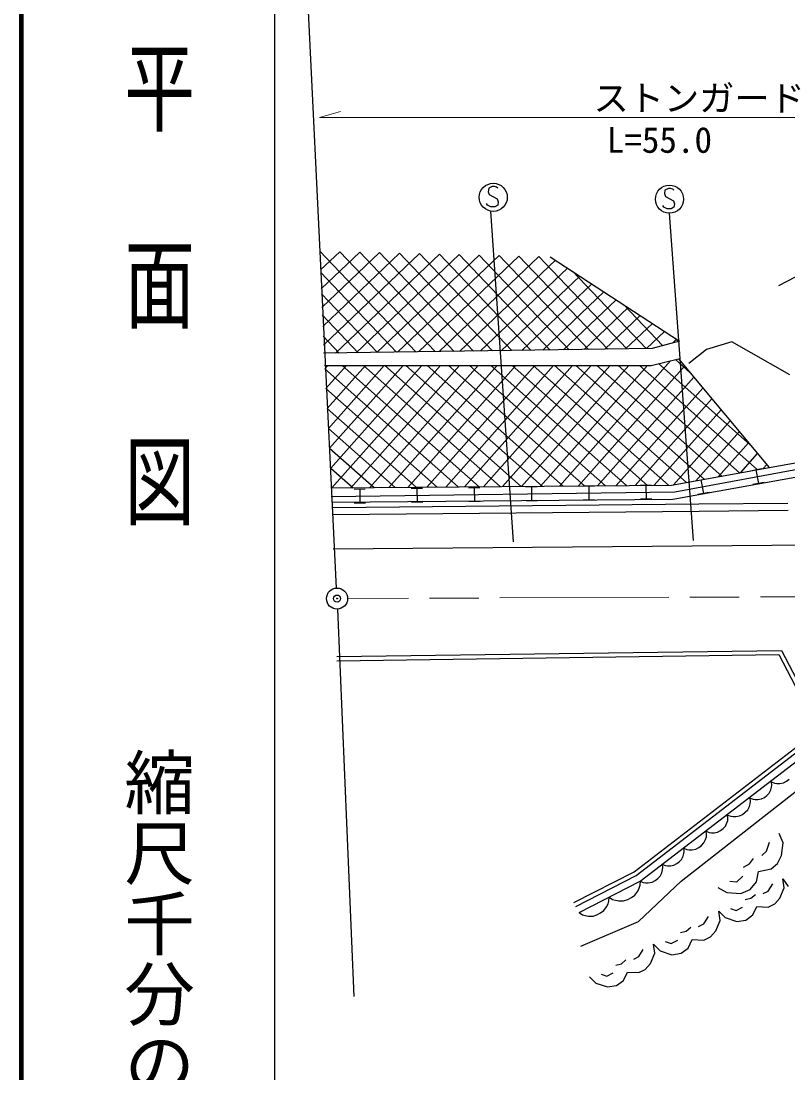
# Model space of a CAD drawing. Units: millimetres, scale not verified. Extents: x 40000 to 680000, y 20000 to 380000.
# Drawn here: x 40000 to 94466, y 267868 to 342583 of the extents above; entities that cross this region are included whole.
import ezdxf
from ezdxf.enums import TextEntityAlignment as Align

# ---------------------------------------------------------------- set-up
doc = ezdxf.new("R2010")
doc.units = ezdxf.units.MM
doc.header["$LTSCALE"] = 1000
doc.header["$PDMODE"] = 32
doc.header["$PDSIZE"] = 500
doc.linetypes.add('CHAIN', pattern=[18.5, 12, -1.5, 3.5, -1.5])
for name, color, linetype, lineweight in [('M-BGD', 7, 'Continuous', 25), ('M-BGD-EXST', 7, 'Continuous', 25), ('M-BMK', 2, 'CHAIN', 13), ('M-BMK-OTRS', 5, 'Continuous', 25), ('M-BMK-SRVR', 3, 'Continuous', 25), ('M-STR-HTXT', 7, 'Continuous', 13), ('M-STR-STRC', 7, 'Continuous', 25), ('M-TTL', 2, 'Continuous', 140), ('M-TTL-BAND', 7, 'Continuous', 25)]:
    doc.layers.add(name, color=color, linetype=linetype, lineweight=lineweight)
doc.layers.add('M-OTRS', color=6, linetype='Continuous')
doc.styles.add('@ＭＳ ゴシック', font='')
doc.styles.add('ＭＳ ゴシック', font='')
doc.styles.get('@ＭＳ ゴシック').set_extended_font_data('@MS Gothic')
doc.styles.get('ＭＳ ゴシック').set_extended_font_data('MS Gothic')

msp = doc.modelspace()

# ---------------------------------------------------------------- linework, layer by layer
at = {"layer": 'M-BGD'}
for p, q in [((61226, 326234), (68039, 319081)), ((62640, 326200), (61275, 324900)), ((64054, 326165), (61324, 323566)), ((65468, 326131), (61373, 322231)), ((66881, 326096), (61422, 320897)), ((68295, 326062), (61471, 319563)), ((69709, 326028), (62330, 319000)), ((62640, 326200), (69401, 319101)), ((71123, 325993), (63802, 319021)), ((64054, 326165), (70764, 319120)), ((72537, 325959), (65274, 319042)), ((65468, 326131), (72126, 319139)), ((73950, 325924), (66746, 319063)), ((66881, 326096), (73489, 319159)), ((75364, 325890), (68218, 319084)), ((68295, 326062), (74851, 319178)), ((76778, 325855), (69690, 319105)), ((69709, 326028), (76214, 319198)), ((71123, 325993), (77576, 319217)), ((72537, 325959), (78939, 319236)), ((73950, 325924), (80301, 319256)), ((75364, 325890), (81664, 319275)), ((76778, 325855), (83026, 319295)), ((77581, 325835), (86755, 319852)), ((77953, 325593), (71162, 319126)), ((78813, 325032), (72634, 319147)), ((96644, 325270), (93802, 323775)), ((61282, 324726), (66676, 319062)), ((79674, 324470), (74106, 319168)), ((79156, 324808), (84389, 319314)), ((80535, 323909), (75578, 319189)), ((61337, 323218), (65314, 319042)), ((81395, 323348), (77050, 319210)), ((82256, 322786), (78522, 319230)), ((83117, 322225), (79994, 319251)), ((82801, 322431), (85569, 319525)), ((61392, 321710), (63951, 319023)), ((83977, 321664), (81466, 319272)), ((84838, 321103), (82938, 319293)), ((85698, 320541), (84410, 319314)), ((61448, 320202), (62589, 319004)), ((86755, 319852), (84827, 319320)), ((86559, 319980), (86290, 319724)), ((86446, 320054), (86662, 319827)), ((90478, 319786), (88683, 319254)), ((94600, 317459), (90478, 319786)), ((84827, 319320), (61492, 318988)), ((88683, 319254), (87420, 318257)), ((78237, 309550), (86131, 318454)), ((84761, 318124), (86689, 318589)), ((86468, 318536), (87489, 317631)), ((86689, 318589), (93127, 310876)), ((61559, 318124), (84761, 318124)), ((61573, 317887), (61782, 318124)), ((61573, 317887), (71044, 309491)), ((61658, 316476), (63119, 318124)), ((61743, 315064), (64455, 318124)), ((61828, 313652), (65792, 318124)), ((61912, 312241), (67128, 318124)), ((61997, 310829), (68464, 318124)), ((62082, 309417), (69801, 318124)), ((62814, 318124), (72537, 309504)), ((63428, 309428), (71137, 318124)), ((64321, 318124), (74031, 309516)), ((64775, 309440), (72474, 318124)), ((65829, 318124), (75524, 309528)), ((66121, 309451), (73810, 318124)), ((67336, 318124), (77018, 309540)), ((67467, 309462), (75146, 318124)), ((68813, 309473), (76483, 318124)), ((68843, 318124), (78511, 309553)), ((70160, 309484), (77819, 318124)), ((70351, 318124), (80005, 309565)), ((71506, 309495), (79156, 318124)), ((71858, 318124), (81498, 309577)), ((72852, 309506), (80492, 318124)), ((73366, 318124), (82992, 309590)), ((74198, 309517), (81828, 318124)), ((74873, 318124), (84485, 309602)), ((75545, 309528), (83165, 318124)), ((76381, 318124), (85979, 309614)), ((76891, 309539), (84501, 318124)), ((77888, 318124), (87265, 309811)), ((79395, 318124), (88516, 310038)), ((79583, 309562), (87124, 318067)), ((80903, 318124), (89767, 310265)), ((82410, 318124), (91018, 310493)), ((83918, 318124), (92269, 310720)), ((85283, 318250), (91781, 312489)), ((80929, 309573), (87772, 317291)), ((61658, 316476), (69550, 309479)), ((82276, 309584), (88420, 316515)), ((83622, 309595), (89068, 315738)), ((61743, 315064), (68056, 309467)), ((84968, 309606), (89716, 314962)), ((86336, 309642), (90365, 314186)), ((61828, 313652), (66563, 309454)), ((86195, 309616), (105969, 313211)), ((87929, 309931), (91013, 313409)), ((86423, 309149), (105968, 312739)), ((89523, 310221), (91661, 312633)), ((61912, 312241), (65069, 309442)), ((86290, 308617), (106035, 312207)), ((91116, 310511), (92309, 311856)), ((61997, 310829), (63576, 309430)), ((92709, 310800), (92957, 311080)), ((87894, 309927), (88680, 310072)), ((91803, 310645), (92589, 310790)), ((92196, 310717), (92377, 309734)), ((62082, 309417), (86195, 309616)), ((63650, 309338), (64450, 309349)), ((64050, 309344), (64064, 308344)), ((67717, 309394), (68517, 309405)), ((68117, 309399), (68130, 308399)), ((71783, 309449), (72583, 309460)), ((72183, 309455), (72197, 308455)), ((75850, 309505), (76650, 309515)), ((76250, 309510), (76263, 308510)), ((79916, 309560), (80716, 309571)), ((80316, 309565), (80330, 308566)), ((83983, 309615), (84783, 309626)), ((84383, 309621), (84396, 308621)), ((88287, 309999), (88468, 309016)), ((92770, 309806), (91983, 309662)), ((62024, 308816), (86423, 309149)), ((62090, 308417), (86290, 308617)), ((84796, 308626), (83996, 308615)), ((88861, 309088), (88074, 308944)), ((62147, 308037), (88148, 308281)), ((64464, 308349), (63664, 308338)), ((68530, 308405), (67731, 308394)), ((72597, 308460), (71797, 308449)), ((76663, 308516), (75863, 308505)), ((80730, 308571), (79930, 308560)), ((88148, 308281), (94466, 308348)), ((88153, 307781), (94471, 307848)), ((62151, 307537), (88153, 307781)), ((62417, 297444), (93996, 297884)), ((62421, 297144), (93815, 297581)), ((93815, 297581), (96612, 292211)), ((93996, 297884), (96854, 292396)), ((86893, 281493), (103015, 294129)), ((83533, 282158), (96768, 292331)), ((83694, 281903), (96949, 292091)), ((83962, 281479), (97251, 291692)), ((93318, 288316), (93294, 288537)), ((93294, 288537), (93510, 288450)), ((93510, 288450), (93678, 288426)), ((93678, 288426), (93878, 288427)), ((93878, 288427), (94142, 288476)), ((94142, 288476), (94358, 288589)), ((94358, 288589), (94549, 288734)), ((92971, 287578), (93130, 287746)), ((93130, 287746), (93243, 287974)), ((93243, 287974), (93295, 288157)), ((93295, 288157), (93318, 288316)), ((91725, 286798), (91780, 286991)), ((91803, 287159), (91778, 287391)), ((91778, 287391), (91984, 287308)), ((91780, 286991), (91803, 287159)), ((91984, 287308), (92144, 287286)), ((92144, 287286), (92334, 287286)), ((92334, 287286), (92584, 287333)), ((92584, 287333), (92789, 287440)), ((92789, 287440), (92971, 287578)), ((90207, 285964), (90183, 286184)), ((90183, 286184), (90400, 286097)), ((91032, 286124), (91247, 286236)), ((91247, 286236), (91439, 286381)), ((91439, 286381), (91606, 286558)), ((91606, 286558), (91725, 286798)), ((90019, 285393), (90132, 285622)), ((90132, 285622), (90185, 285804)), ((90185, 285804), (90207, 285964)), ((90400, 286097), (90568, 286074)), ((90568, 286074), (90768, 286075)), ((90768, 286075), (91032, 286124)), ((88693, 284806), (88668, 285038)), ((88668, 285038), (88874, 284955)), ((88670, 284638), (88693, 284806)), ((88874, 284955), (89033, 284933)), ((89033, 284933), (89223, 284934)), ((89223, 284934), (89474, 284980)), ((89474, 284980), (89679, 285088)), ((89679, 285088), (89860, 285225)), ((89860, 285225), (90019, 285393)), ((94137, 284204), (93851, 284879)), ((88137, 283884), (88328, 284029)), ((88328, 284029), (88495, 284205)), ((88495, 284205), (88614, 284446)), ((88614, 284446), (88670, 284638)), ((92949, 283622), (93154, 284266)), ((93997, 283309), (94137, 284204)), ((86909, 283040), (87022, 283269)), ((87022, 283269), (87074, 283452)), ((87097, 283611), (87073, 283832)), ((87073, 283832), (87289, 283744)), ((87074, 283452), (87097, 283611)), ((87289, 283744), (87457, 283721)), ((87457, 283721), (87657, 283722)), ((87657, 283722), (87921, 283771)), ((87921, 283771), (88137, 283884)), ((92600, 283315), (92949, 283622)), ((93715, 282751), (93997, 283309)), ((85582, 282453), (85557, 282685)), ((85557, 282685), (85763, 282603)), ((85559, 282285), (85582, 282453)), ((85763, 282603), (85923, 282580)), ((85923, 282580), (86113, 282581)), ((86113, 282581), (86363, 282628)), ((86363, 282628), (86568, 282735)), ((86568, 282735), (86750, 282873)), ((86750, 282873), (86909, 283040)), ((91315, 282493), (91740, 282713)), ((91740, 282713), (92012, 283106)), ((93280, 282368), (93715, 282751)), ((79266, 279970), (83533, 282158)), ((79403, 279703), (83694, 281903)), ((85026, 281531), (85218, 281676)), ((85218, 281676), (85385, 281853)), ((85385, 281853), (85504, 282093)), ((85504, 282093), (85559, 282285)), ((90838, 281455), (91273, 281839)), ((92235, 281448), (92364, 282180)), ((92364, 282180), (93280, 282368)), ((79632, 279258), (83962, 281479)), ((83798, 280776), (83907, 281001)), ((83843, 278617), (86893, 281493)), ((83907, 281001), (83972, 281203)), ((83962, 281479), (84179, 281392)), ((83972, 281203), (83992, 281494)), ((84179, 281392), (84347, 281368)), ((84347, 281368), (84547, 281369)), ((84547, 281369), (84811, 281418)), ((84811, 281418), (85026, 281531)), ((89497, 281048), (90131, 280679)), ((90347, 281487), (90838, 281455)), ((91789, 280902), (92235, 281448)), ((93064, 280787), (93381, 281291)), ((93888, 280290), (94204, 281021)), ((94104, 281656), (94486, 281121)), ((94204, 281021), (94109, 281659)), ((81748, 280074), (81767, 280353)), ((81767, 280353), (82015, 280199)), ((82015, 280199), (82217, 280134)), ((82798, 280095), (83088, 280188)), ((83088, 280188), (83355, 280325)), ((83355, 280325), (83599, 280506)), ((83599, 280506), (83798, 280776)), ((90131, 280679), (91113, 280616)), ((91113, 280616), (91789, 280902)), ((91425, 280186), (91835, 280279)), ((91835, 280279), (92153, 280554)), ((92700, 280603), (93064, 280787)), ((93525, 279877), (93888, 280290)), ((81390, 279405), (81581, 279664)), ((81581, 279664), (81686, 279880)), ((81686, 279880), (81748, 280074)), ((82217, 280134), (82463, 280092)), ((82463, 280092), (82798, 280095)), ((90379, 279542), (90791, 279407)), ((90791, 279407), (91246, 279638)), ((91978, 279094), (92249, 279688)), ((92249, 279688), (93070, 279647)), ((93070, 279647), (93525, 279877)), ((79632, 279258), (79869, 279110)), ((79869, 279110), (80063, 279048)), ((80063, 279048), (80300, 279007)), ((80300, 279007), (80622, 279010)), ((80622, 279010), (80900, 279099)), ((80900, 279099), (81156, 279231)), ((81156, 279231), (81390, 279405)), ((88494, 278466), (88817, 278979)), ((89334, 277959), (89656, 278705)), ((89656, 278705), (89559, 279355)), ((89559, 279355), (90018, 278901)), ((90018, 278901), (90840, 278632)), ((90840, 278632), (91478, 278726)), ((91478, 278726), (91978, 279094)), ((79747, 276874), (83843, 278617)), ((86823, 277853), (87241, 277948)), ((87241, 277948), (87565, 278229)), ((88123, 278278), (88494, 278466)), ((88964, 277538), (89334, 277959)), ((85756, 277197), (86176, 277059)), ((86176, 277059), (86639, 277294)), ((87386, 276740), (87662, 277346)), ((87662, 277346), (88500, 277303)), ((88500, 277303), (88964, 277538)), ((83875, 276134), (84192, 276638)), ((85014, 276368), (84920, 277006)), ((84920, 277006), (85387, 276544)), ((85387, 276544), (86226, 276269)), ((86877, 276365), (87386, 276740)), ((82646, 275626), (82964, 275902)), ((83511, 275950), (83875, 276134)), ((84699, 275637), (85014, 276368)), ((86226, 276269), (86877, 276365)), ((81601, 274754), (82056, 274985)), ((82236, 275533), (82646, 275626)), ((82789, 274441), (83060, 275035)), ((83060, 275035), (83881, 274994)), ((83881, 274994), (84336, 275224)), ((84336, 275224), (84699, 275637)), ((80370, 274703), (80828, 274249)), ((80828, 274249), (81651, 273979)), ((81190, 274889), (81601, 274754)), ((82289, 274074), (82789, 274441)), ((81651, 273979), (82289, 274074))]:
    msp.add_line(p, q, dxfattribs=at)
at = {"layer": 'M-BGD-EXST'}
for p, q in [((73216, 330703), (73176, 330463)), ((73176, 330463), (73256, 330263)), ((73456, 330823), (73216, 330703)), ((73256, 330263), (73816, 329943)), ((73616, 330823), (73456, 330823)), ((73776, 330783), (73616, 330823)), ((73856, 330703), (73776, 330783)), ((85732, 330570), (85692, 330330)), ((85692, 330330), (85772, 330130)), ((85972, 330690), (85732, 330570)), ((86132, 330690), (85972, 330690)), ((86292, 330650), (86132, 330690)), ((86372, 330570), (86292, 330650)), ((73136, 329503), (73056, 329623)), ((73376, 329383), (73136, 329503)), ((73856, 329503), (73656, 329383)), ((73816, 329943), (73896, 329743)), ((73896, 329743), (73856, 329503)), ((85772, 330130), (86332, 329810)), ((86332, 329810), (86412, 329610)), ((86412, 329610), (86372, 329370)), ((74975, 305589), (73372, 329069)), ((73656, 329383), (73376, 329383)), ((85652, 329370), (85572, 329490)), ((85892, 329250), (85652, 329370)), ((86172, 329250), (85892, 329250)), ((87747, 305684), (86052, 328937)), ((86372, 329370), (86172, 329250))]:
    msp.add_line(p, q, dxfattribs=at)
for centre in [(73536, 330063), (86052, 329930)]:
    msp.add_circle(centre, 1000, dxfattribs=at)
at = {"layer": 'M-BMK'}
msp.add_line((104509, 301721), (63195, 301566), dxfattribs=at)
at = {"layer": 'M-BMK-OTRS'}
for p, q in [((62408, 302312), (60264, 346381)), ((62476, 300814), (63628, 273297))]:
    msp.add_line(p, q, dxfattribs=at)
at = {"layer": 'M-BMK-SRVR'}
for radius in [750, 30]:
    msp.add_circle((62445, 301563), radius, dxfattribs=at)
at = {"layer": 'M-OTRS'}
msp.add_point((62445, 301563), dxfattribs=at)
at = {"layer": 'M-STR-HTXT'}
for p, q in [((61195, 335735), (62694, 336159)), ((62796, 335740), (61195, 335735)), ((62796, 335740), (110282, 335740))]:
    msp.add_line(p, q, dxfattribs=at)
at = {"layer": 'M-STR-STRC'}
msp.add_line((62167, 305085), (100708, 305409), dxfattribs=at)
at = {"layer": 'M-TTL'}
msp.add_line((40000, 380000), (40000, 20000), dxfattribs=at)
at = {"layer": 'M-TTL-BAND'}
msp.add_line((58000, 370000), (58000, 20000), dxfattribs=at)

# ---------------------------------------------------------------- texts
at = {"layer": 'M-STR-HTXT', "style": 'ＭＳ ゴシック'}
for s, p in [('ストンガード', (80658, 335640)), ('L=55.0', (81595, 332673))]:
    msp.add_text(s, height=1833, dxfattribs=at).set_placement(p, align=Align.BOTTOM_LEFT)
at = {"layer": 'M-TTL-BAND', "style": '@ＭＳ ゴシック', "width": 1.4}
msp.add_text('平  面  図', height=3666, rotation=270, dxfattribs=at).set_placement((49777, 306475), align=Align.MIDDLE_RIGHT)
at = {"layer": 'M-TTL-BAND', "style": '@ＭＳ ゴシック'}
msp.add_text('縮尺千分の一', height=3666, rotation=270, dxfattribs=at).set_placement((49777, 261030), align=Align.MIDDLE_RIGHT)

doc.saveas('drawing.dxf')
